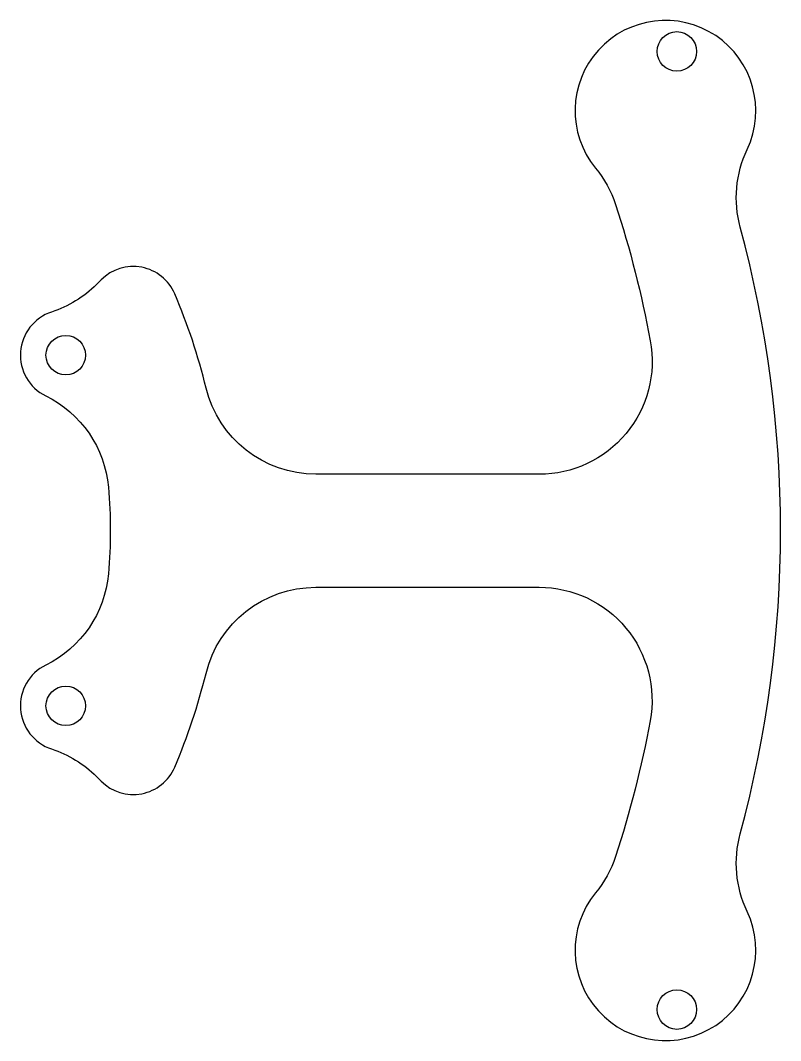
# Model space of a CAD drawing. Header units: millimetres. Extents: x 35.2 to 102.5, y -45.2 to 45.2.
import ezdxf

# ---------------------------------------------------------------- set-up
doc = ezdxf.new("R2010")
doc.units = ezdxf.units.MM
doc.layers.get('0').update_dxf_attribs({"linetype": 'CONTINUOUS'})

msp = doc.modelspace()

# ---------------------------------------------------------------- linework, layer by layer
msp.add_lwpolyline([(86.116, -32.08, 1.816047), (99.536, -33.729, -0.178542), (98.925, -26.835, 0.133228), (98.925, 26.835, -0.178542), (99.536, 33.729, 1.816047), (86.116, 32.08, -0.092533), (87.882, 28.863, -0.033705), (90.963, 16.793, -0.468837), (81.126, 4.978), (67.004, 4.982), (61.352, 4.982, -0.345683), (51.637, 12.609, 0.041401), (48.854, 20.945, 0.530559), (42.349, 22.197), (41.922, 21.769, -0.117839), (37.961, 19.336, 0.672558), (37.437, 11.919, -0.261941), (42.984, 3.833, -0.044504), (42.984, -3.833, -0.261941), (37.437, -11.919, 0.672558), (37.961, -19.336, -0.117839), (41.922, -21.769), (42.349, -22.197, 0.530559), (48.854, -20.945, 0.041222), (51.628, -12.646, -0.345482), (61.341, -5.025), (81.12, -5.025, -0.468933), (90.953, -16.847, -0.033557), (87.882, -28.863, -0.092533)], format="xyb", close=True)
for centre in [(93.317, 42.405), (39.209, 15.521), (39.209, -15.521), (93.317, -42.405)]:
    msp.add_circle(centre, 1.75)

doc.saveas('drawing.dxf')
